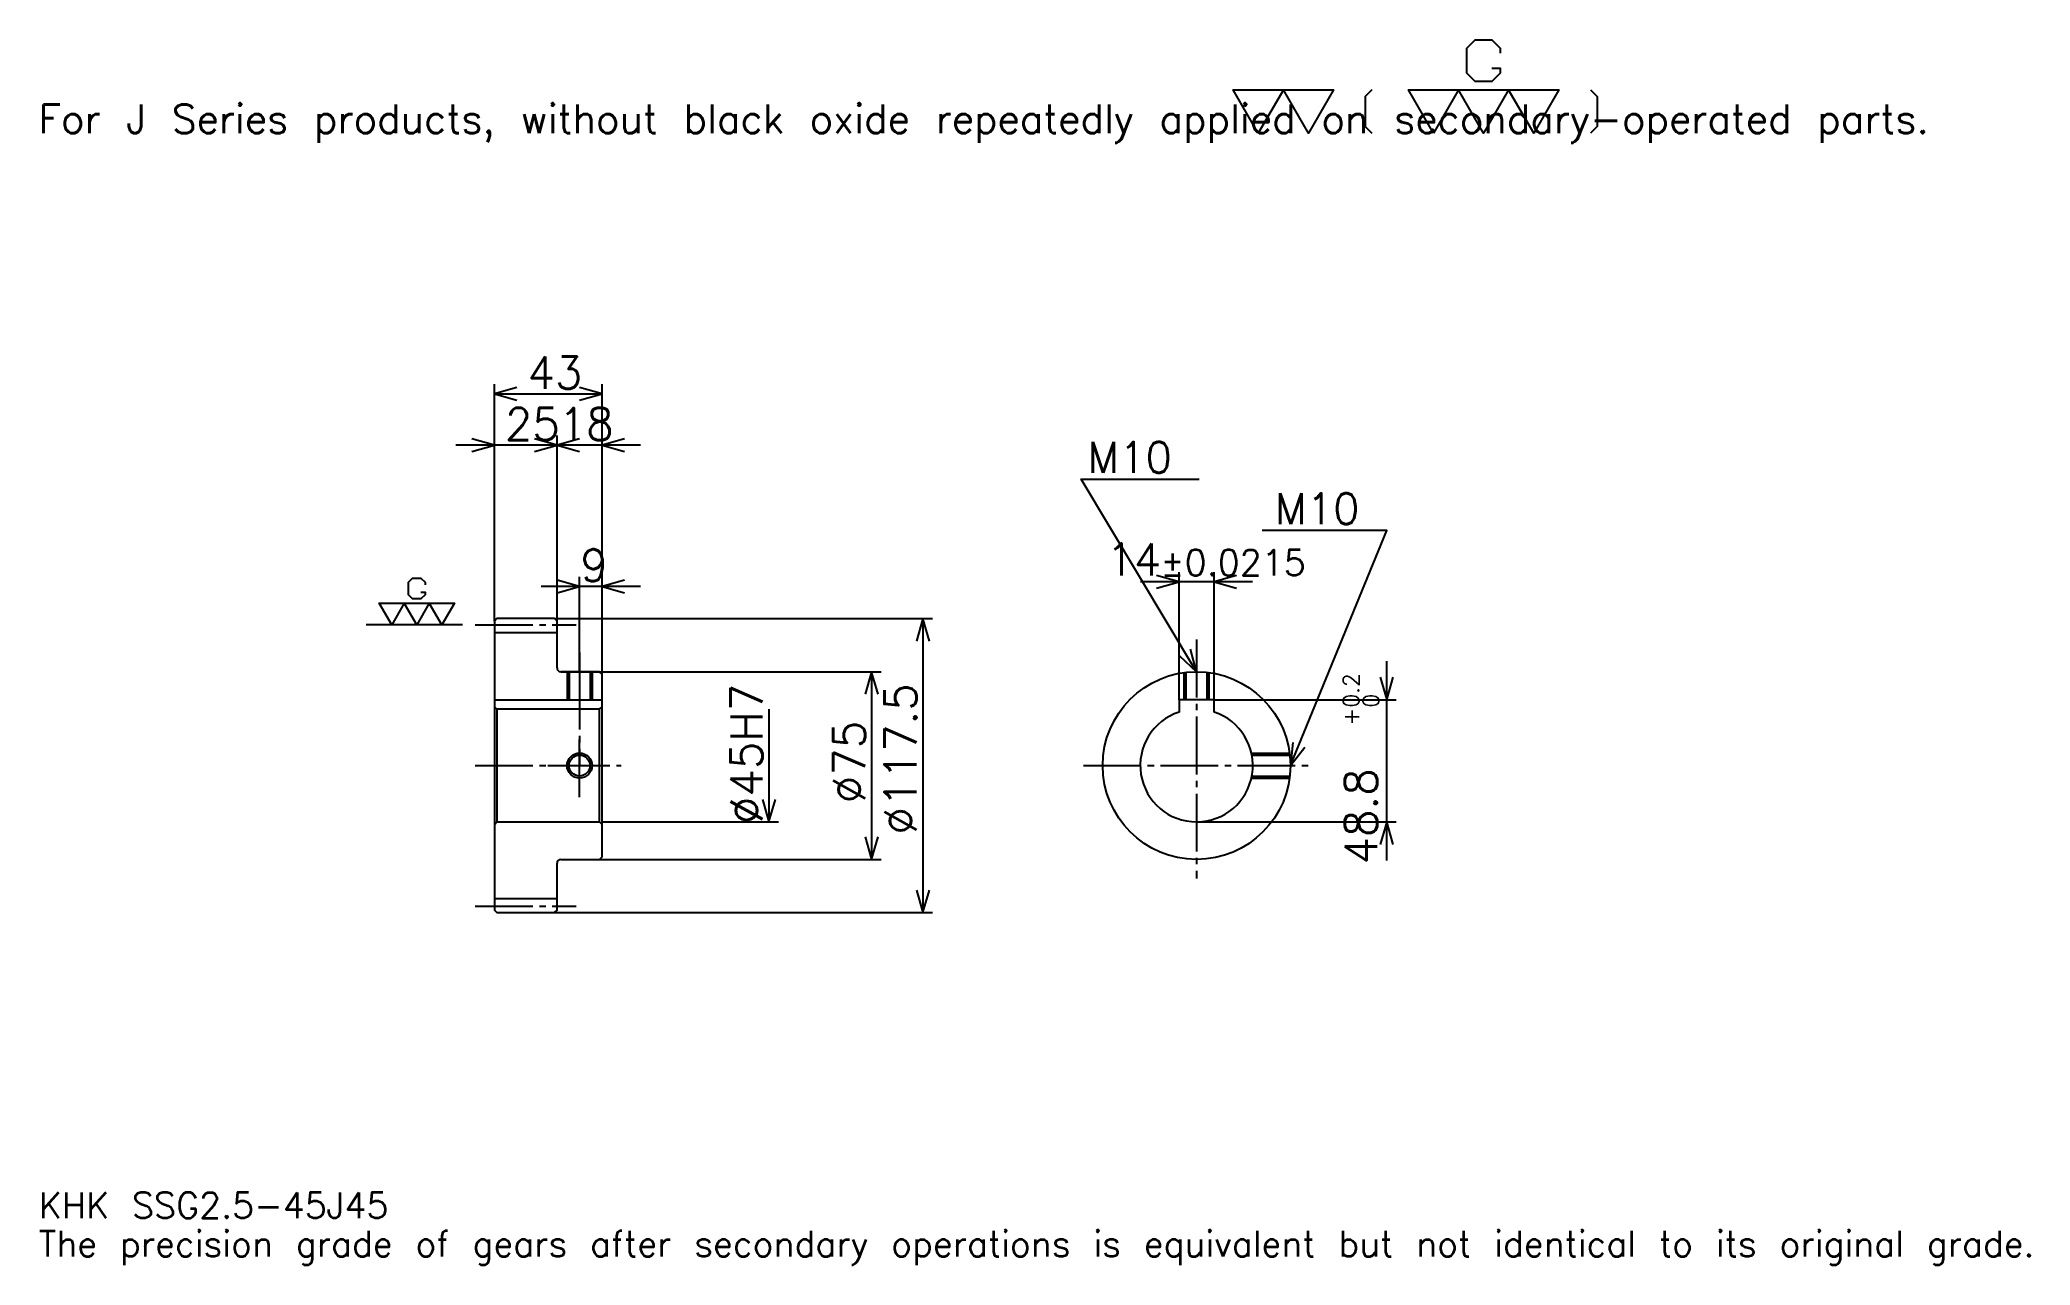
# Model space of a CAD drawing. Extents: x 26 to 822, y 9 to 499.
import ezdxf

# ---------------------------------------------------------------- set-up
doc = ezdxf.new("R2010")
doc.units = 0
doc.linetypes.add('DASHDOT', pattern=[30.782608, 23.086957, -2.565217, 2.565217, -2.565217])
doc.layers.get('0').update_dxf_attribs({"linetype": 'CONTINUOUS'})
doc.layers.add('DASHDOT', color=6, linetype='DASHDOT')
doc.styles.add('KANJI', font='TXT', dxfattribs={"bigfont": 'BIGFONT'})

msp = doc.modelspace()

# ---------------------------------------------------------------- linework, layer by layer
at = {"color": 5}
for p, q in [((207.782593, 267.815216), (207.782593, 361.445648)), ((250.782593, 267.815216), (250.782593, 361.445648)), ((207.782593, 357.597839), (250.782593, 357.597839)), ((248.173889, 337.07608), (192.391296, 337.07608)), ((266.173889, 337.07608), (217.391296, 337.07608)), ((232.782593, 267.815216), (232.782593, 340.923889)), ((266.173889, 280.641296), (226.391296, 280.641296)), ((241.782593, 267.815216), (241.782593, 284.489136)), ((510.760834, 282.478271), (465.978241, 282.478271)), ((481.369537, 235.365219), (481.369537, 286.32608)), ((495.369537, 235.365219), (495.369537, 286.32608)), ((207.782593, 266.815216), (207.782593, 267.815216)), ((231.782593, 267.815216), (250.782593, 267.815216)), ((232.782593, 266.815216), (232.782593, 267.815216)), ((241.782593, 246.565216), (241.782593, 267.815216)), ((241.782593, 246.565216), (241.782593, 267.815216)), ((250.782593, 267.815216), (382.891296, 267.815216)), ((250.782593, 245.565216), (250.782593, 267.815216)), ((379.043457, 267.815216), (379.043457, 150.315216)), ((564.347778, 171.17392), (564.347778, 250.756516)), ((234.282593, 246.565216), (250.782593, 246.565216)), ((250.782593, 246.565216), (362.369568, 246.565216)), ((358.521729, 246.565216), (358.521729, 171.565216)), ((317.478241, 231.565216), (317.478241, 186.565216)), ((495.369537, 235.365219), (568.195618, 235.365219)), ((250.782593, 186.565216), (321.32608, 186.565216)), ((488.369537, 186.565216), (568.195618, 186.565216)), ((234.282593, 171.565216), (250.782593, 171.565216)), ((250.782593, 171.565216), (362.369568, 171.565216)), ((231.782593, 150.315216), (250.782593, 150.315216)), ((250.782593, 150.315216), (382.891296, 150.315216))]:
    msp.add_line(p, q, dxfattribs=at)
at = {"color": 7}
msp.add_line((194.956512, 265.315216), (156.478241, 265.315216), dxfattribs=at)
at = {"color": 4}
for p, q in [((207.782593, 262.190216), (232.782593, 262.190216)), ((207.782593, 235.365219), (250.782593, 235.365219)), ((208.782593, 231.565216), (208.782593, 186.565216)), ((249.782593, 231.565216), (250.782593, 232.565216)), ((249.782593, 186.565216), (250.782593, 185.565216)), ((207.782593, 155.940216), (232.782593, 155.940216))]:
    msp.add_line(p, q, dxfattribs=at)
at = {"color": 7}
for points in [[(606.417358, 487.750427), (609.752136, 487.750427), (609.752136, 485.749573), (606.417358, 482.414795), (599.747803, 482.414795), (596.413025, 485.749573), (596.413025, 495.753906), (599.747803, 499.088715), (606.417358, 499.088715), (609.752136, 495.753906), (609.752136, 493.753052)], [(513.043457, 461.739136), (503.039124, 479.080017), (543.056519, 479.080017), (533.052124, 461.739136), (523.047791, 479.080017), (513.043457, 461.739136)], [(558.396484, 479.080017), (555.728699, 476.41217), (555.728699, 464.406952), (558.396484, 461.739136)], [(583.073914, 461.739136), (573.069519, 479.080017), (633.095642, 479.080017), (623.091309, 461.739136), (613.086914, 479.080017), (603.082581, 461.739136), (593.078247, 479.080017), (583.073914, 461.739136)], [(645.767822, 479.080017), (648.435669, 476.41217), (648.435669, 464.406952), (645.767822, 461.739136)], [(178.410858, 278.320862), (180.078247, 278.320862), (180.078247, 277.320435), (178.410858, 275.653046), (175.076065, 275.653046), (173.408676, 277.320435), (173.408676, 282.322601), (175.076065, 283.98999), (178.410858, 283.98999), (180.078247, 282.322601), (180.078247, 281.322174)], [(166.739105, 265.315216), (161.736938, 273.985657), (191.749985, 273.985657), (186.747803, 265.315216), (181.745636, 273.985657), (176.743469, 265.315216), (171.741287, 273.985657), (166.739105, 265.315216)]]:
    msp.add_lwpolyline(points, dxfattribs=at)
at = {"color": 5}
for points in [[(216.760849, 360.163025), (207.782593, 357.597839), (216.760849, 355.032593)], [(241.804337, 355.032593), (250.782593, 357.597839), (241.804337, 360.163025)], [(198.804337, 334.510864), (207.782593, 337.07608), (198.804337, 339.641296)], [(223.804337, 334.510864), (232.782593, 337.07608), (223.804337, 339.641296)], [(241.760849, 339.641296), (232.782593, 337.07608), (241.760849, 334.510864)], [(259.760864, 339.641296), (250.782593, 337.07608), (259.760864, 334.510864)], [(488.369537, 246.565216), (442.195618, 323.521729), (489.39563, 323.521729)], [(525.869507, 209.065216), (564.347778, 303), (514.582642, 303)], [(232.804337, 278.07608), (241.782593, 280.641296), (232.804337, 283.206512)], [(259.760864, 283.206512), (250.782593, 280.641296), (259.760864, 278.07608)], [(472.391266, 279.913025), (481.369537, 282.478271), (472.391266, 285.043457)], [(504.347809, 285.043457), (495.369537, 282.478271), (504.347809, 279.913025)], [(381.608673, 258.836945), (379.043457, 267.815216), (376.478241, 258.836945)], [(481.550598, 252.944214), (488.369537, 246.565216), (485.949921, 255.583801)], [(361.086945, 237.58696), (358.521729, 246.565216), (355.956512, 237.58696)], [(561.782593, 244.343475), (564.347778, 235.365219), (566.912964, 244.343475)], [(526.899048, 218.345825), (525.869507, 209.065216), (531.646606, 216.401093)], [(314.913025, 195.543472), (317.478241, 186.565216), (320.043457, 195.543472)], [(566.912964, 177.58696), (564.347778, 186.565216), (561.782593, 177.58696)], [(355.956512, 180.543472), (358.521729, 171.565216), (361.086945, 180.543472)], [(376.478241, 159.293472), (379.043457, 150.315216), (381.608673, 159.293472)]]:
    msp.add_lwpolyline(points, dxfattribs=at)
at = {"color": 4}
for points in [[(232.782593, 248.065216), (232.782593, 266.815216), (231.782593, 267.815216), (208.782593, 267.815216), (207.782593, 266.815216), (207.782593, 185.565216)], [(234.282593, 171.565216), (249.782593, 171.565216), (250.782593, 172.565216), (250.782593, 245.565216), (249.782593, 246.565216), (234.282593, 246.565216)], [(236.782593, 246.565216), (236.782593, 235.365219)], [(237.59259, 246.565216), (237.59259, 235.365219)], [(245.972595, 246.565216), (245.972595, 235.365219)], [(246.782593, 246.565216), (246.782593, 235.365219)], [(483.369537, 235.365219), (483.369537, 246.230392)], [(484.179535, 235.365219), (484.179535, 246.330399)], [(492.55954, 235.365219), (492.55954, 246.330399)], [(493.369537, 235.365219), (493.369537, 246.230392)], [(207.782593, 185.565216), (208.782593, 186.565216), (249.782593, 186.565216), (249.782593, 231.565216), (208.782593, 231.565216), (207.782593, 232.565216)], [(495.369537, 230.448624), (495.369537, 235.365219), (481.369537, 235.365219), (481.369537, 230.448624)], [(510.306946, 214.065216), (525.534668, 214.065216)], [(510.475952, 213.255219), (525.634705, 213.255219)], [(510.306946, 204.065216), (525.534668, 204.065216)], [(510.475952, 204.875214), (525.634705, 204.875214)], [(207.782593, 185.565216), (207.782593, 151.315216), (208.782593, 150.315216), (231.782593, 150.315216), (232.782593, 151.315216), (232.782593, 170.065216)]]:
    msp.add_lwpolyline(points, dxfattribs=at)
for centre, radius in [((488.369537, 209.065216), 37.5), ((241.782593, 209.065216), 4.19)]:
    msp.add_circle(centre, radius, dxfattribs=at)
at = {"color": 7}
msp.add_circle((241.782593, 209.065216), 5, dxfattribs=at)
at = {"color": 4}
for centre, radius, start, end in [((234.282593, 248.065216), 1.5, 180, 270), ((488.369537, 209.065216), 22.5, 108.12620381, 71.87379619), ((234.282593, 170.065216), 1.5, 90, 180)]:
    msp.add_arc(centre, radius, start, end, dxfattribs=at)
at = {"layer": 'DASHDOT', "color": 7}
for p, q in [((200.086945, 265.315216), (240.478241, 265.315216)), ((488.369537, 259.391296), (488.369537, 163.869568)), ((241.782593, 246.565216), (241.782593, 209.065216)), ((200.086945, 209.065216), (258.478241, 209.065216)), ((443.173889, 209.065216), (533.565186, 209.065216)), ((200.086945, 152.815216), (240.478241, 152.815216))]:
    msp.add_line(p, q, dxfattribs=at)
for points in [[(241.782593, 254.260864), (241.782593, 227.669556)], [(241.782593, 196.369568), (241.782593, 221.760864)], [(229.086945, 209.065216), (254.478241, 209.065216)]]:
    msp.add_lwpolyline(points, dxfattribs=at)

# ---------------------------------------------------------------- texts
at = {"color": 7, "style": 'KANJI'}
for s, height, p in [('For J Series products, without black oxide repeatedly applied on secondary-operated parts.', 11.543478, (25.652174, 461.739136)), ('43', 12.826087, (220.945633, 359.649994)), ('25', 12.826087, (211.945633, 339.128235)), ('18', 12.826087, (233.445633, 339.128235)), ('M10', 12.313044, (444.760864, 326.086945)), ('M10', 12.313044, (519.713013, 305.565216)), ('9', 12.826087, (242.114105, 282.693481)), ('14', 12.826087, (452.274384, 285.043457)), ('%%p0.0215', 10.26087, (473.948914, 285.043457)), ('KHK SSG2.5-45J45', 10.26087, (25.652174, 28.217392)), ('The precision grade of gears after secondary operations is equivalent but not identical to its original grade.', 10.26087, (25.652174, 12.826087))]:
    msp.add_text(s, height=height, dxfattribs=at).set_placement(p)
for s, height, p in [('%%c45H7', 12.826087, (314.913025, 185.657608)), ('%%c117.5', 12.826087, (376.478241, 181.489136)), ('0.2', 6.413043, (553.317383, 232.212433)), ('+', 6.413043, (553.317383, 225.029831)), ('0', 6.413043, (561.269531, 232.212433)), ('%%c75', 12.826087, (355.956512, 193.994568)), ('48.8', 12.826087, (560.499939, 169.513443))]:
    msp.add_text(s, height=height, rotation=90, dxfattribs=at).set_placement(p)

doc.saveas('drawing.dxf')
